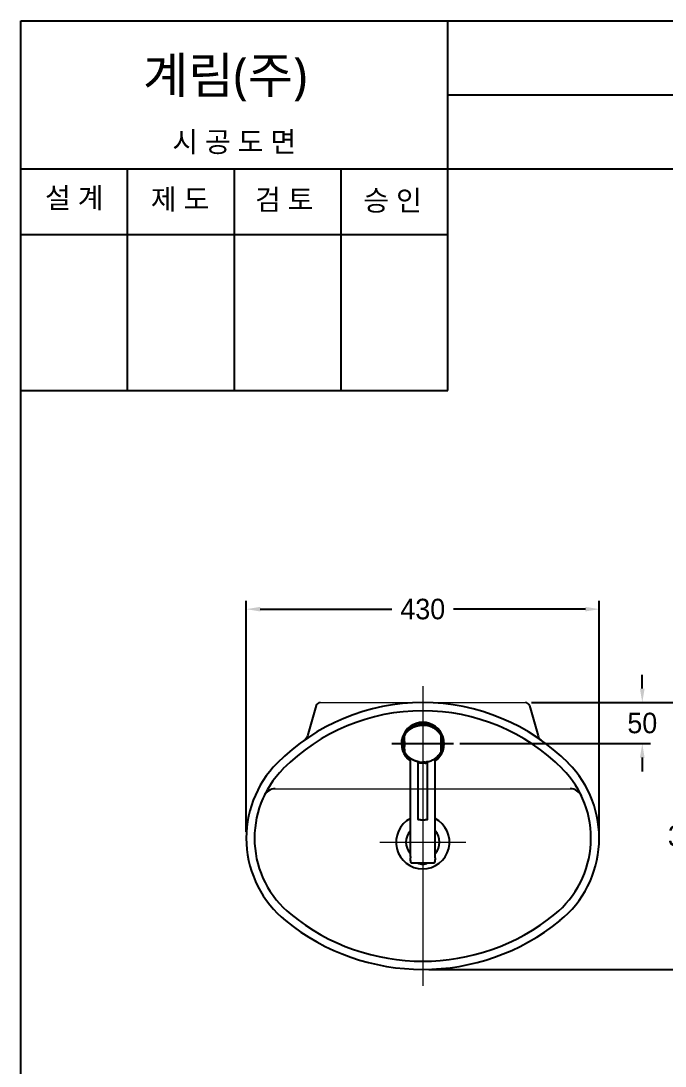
# Model space of a CAD drawing. Header units: millimetres. Extents: x 0 to 1800, y -67 to 2530.
# Drawn here: x 0 to 785, y 1257 to 2530 of the extents above; entities that cross this region are included whole.
import ezdxf
from ezdxf.enums import TextEntityAlignment as Align
from ezdxf.lldxf.tags import DXFTag

# ---------------------------------------------------------------- set-up
doc = ezdxf.new("R2010")
doc.units = ezdxf.units.MM
doc.layers.get('Defpoints').update_dxf_attribs({"color": 1})
for name, color, linetype in [('TEXT', 7, 'Continuous'), ('내부선 및 부속', 4, 'Continuous'), ('도각라인', 7, 'Continuous'), ('외형선', 3, 'Continuous'), ('중심선', 1, 'DASHED')]:
    doc.layers.add(name, color=color, linetype=linetype)
doc.styles.add('____', font='')
doc.styles.add('맑은고딕_통일', font='malgun.ttf', dxfattribs={"height": 25})
doc.styles.get('____').set_extended_font_data('굴림')
tags = doc.linetypes.add('DASHDOT', pattern=[70, 31, -13, 13, -13]).pattern_tags.tags
tags[10:11] = [DXFTag(74, 4), DXFTag(75, 0), DXFTag(340, '0'), DXFTag(46, 0.0), DXFTag(50, 0.0), DXFTag(44, 0.0), DXFTag(45, 0.0)]
tags[8:9] = [DXFTag(74, 4), DXFTag(75, 0), DXFTag(340, '0'), DXFTag(46, 0.0), DXFTag(50, 0.0), DXFTag(44, 0.0), DXFTag(45, 0.0)]
tags[6:7] = [DXFTag(74, 4), DXFTag(75, 0), DXFTag(340, '0'), DXFTag(46, 0.0), DXFTag(50, 0.0), DXFTag(44, 0.0), DXFTag(45, 0.0)]
tags[4:5] = [DXFTag(74, 4), DXFTag(75, 0), DXFTag(340, '0'), DXFTag(46, 0.0), DXFTag(50, 0.0), DXFTag(44, 0.0), DXFTag(45, 0.0)]
tags = doc.linetypes.add('DASHED', pattern=[25.72, 12.86, -12.86]).pattern_tags.tags
tags[6:7] = [DXFTag(74, 4), DXFTag(75, 0), DXFTag(340, '0'), DXFTag(46, 0.0), DXFTag(50, 0.0), DXFTag(44, 0.0), DXFTag(45, 0.0)]
tags[4:5] = [DXFTag(74, 4), DXFTag(75, 0), DXFTag(340, '0'), DXFTag(46, 0.0), DXFTag(50, 0.0), DXFTag(44, 0.0), DXFTag(45, 0.0)]
doc.dimstyles.new('MSADIM', dxfattribs={"dimtxt": 33, "dimasz": 17, "dimexe": 10, "dimexo": 7.5, "dimgap": 10, "dimtad": 0, "dimtih": 1, "dimtoh": 1, "dimdec": 0, "dimzin": 1, "dimdsep": 46, "dimtxsty": '____', "dimcen": 11.25, "dimadec": 0, "dimazin": 0, "dimtfac": 1, "dimtdec": 0, "dimtix": 1, "dimtmove": 0, "dimatfit": 3, "dimfxl": 0, "dimtolj": 1, "dimtzin": 1, "dimarcsym": 0})

# ---------------------------------------------------------------- blocks, each defined once
blk = doc.blocks.new('*D9')
at = {"color": 0, "lineweight": -2}
for p, q in [((274.5, 1542.1), (274.5, 1823.5)), ((704.5, 1542.1), (704.5, 1823.5)), ((291.5, 1813.5), (451.8, 1813.5)), ((687.5, 1813.5), (527.1, 1813.5))]:
    blk.add_line(p, q, dxfattribs=at)
at = {"color": 0}
for points in [[(291.5, 1816.3), (291.5, 1810.7), (274.5, 1813.5)], [(687.5, 1816.3), (687.5, 1810.7), (704.5, 1813.5)]]:
    blk.add_solid(points, dxfattribs=at)
at = {"layer": 'Defpoints', "color": 0}
for p in [(274.5, 1813.5), (274.5, 1534.6), (704.5, 1534.6)]:
    blk.add_point(p, dxfattribs=at)
at = {"color": 0, "insert": (489.5, 1813.5), "char_height": 25, "attachment_point": 5, "style": '____'}
blk.add_mtext('\\A1;430', dxfattribs=at)
blk = doc.blocks.new('*D10')
at = {"color": 0, "lineweight": -2}
for p, q in [((756.9, 1716.7), (756.9, 1733.7)), ((622, 1699.7), (766.9, 1699.7)), ((534.5, 1649.7), (766.9, 1649.7)), ((756.9, 1632.7), (756.9, 1615.7))]:
    blk.add_line(p, q, dxfattribs=at)
at = {"color": 0}
for points in [[(754, 1716.7), (759.7, 1716.7), (756.9, 1699.7)], [(754, 1632.7), (759.7, 1632.7), (756.9, 1649.7)]]:
    blk.add_solid(points, dxfattribs=at)
at = {"layer": 'Defpoints', "color": 0}
for p in [(614.5, 1699.7), (756.9, 1699.7), (527, 1649.7)]:
    blk.add_point(p, dxfattribs=at)
at = {"color": 0, "insert": (756.9, 1674.7), "char_height": 25, "attachment_point": 5, "style": '____'}
blk.add_mtext('\\A1;50', dxfattribs=at)
blk = doc.blocks.new('*D11')
at = {"color": 0, "lineweight": -2}
for p, q in [((622, 1699.7), (825.4, 1699.7)), ((815.4, 1682.7), (815.4, 1560)), ((815.4, 1391.7), (815.4, 1514.3)), ((497, 1374.7), (825.4, 1374.7))]:
    blk.add_line(p, q, dxfattribs=at)
at = {"color": 0}
for points in [[(812.6, 1682.7), (818.3, 1682.7), (815.4, 1699.7)], [(812.6, 1391.7), (818.3, 1391.7), (815.4, 1374.7)]]:
    blk.add_solid(points, dxfattribs=at)
at = {"layer": 'Defpoints', "color": 0}
for p in [(614.5, 1699.7), (815.4, 1699.7), (489.5, 1374.7)]:
    blk.add_point(p, dxfattribs=at)
at = {"color": 0, "insert": (815.4, 1537.2), "char_height": 25, "attachment_point": 5, "style": '____'}
blk.add_mtext('\\A1;325', dxfattribs=at)

msp = doc.modelspace()

# ---------------------------------------------------------------- linework, layer by layer
at = {"layer": '내부선 및 부속', "linetype": 'Continuous', "extrusion": (-1, 3.06162e-16, 0)}
for p, q in [((485.1, 1673.2), (485.1, 1672.2)), ((485.1, 1673.2), (489.5, 1673.2)), ((485.1, 1672.2), (489.5, 1672.2)), ((486.4, 1672.2), (486.4, 1672)), ((489.5, 1675.7), (489.5, 1674.7)), ((489.5, 1673.2), (493.8, 1673.2)), ((489.5, 1672.3), (489.5, 1673.2)), ((489.5, 1672.2), (493.8, 1672.2)), ((492.5, 1672.1), (492.5, 1672.2)), ((493.8, 1672.2), (493.8, 1673.2)), ((474.5, 1512.1), (474.5, 1631.7)), ((504.5, 1512.1), (504.5, 1631.7)), ((483.6, 1626.8), (483.6, 1557.5)), ((495.3, 1557.5), (495.3, 1626.8)), ((486.6, 1557), (484.1, 1557)), ((486.6, 1557), (492.3, 1557)), ((494.8, 1557), (492.3, 1557)), ((474.5, 1512.1), (474.5, 1510.5)), ((475.5, 1504.4), (489.5, 1504.4)), ((489.5, 1504.4), (503.4, 1504.4)), ((504.5, 1510.5), (504.5, 1512.1))]:
    msp.add_line(p, q, dxfattribs=at)
at = {"layer": '내부선 및 부속', "linetype": 'DASHDOT'}
msp.add_line((452, 1649.7), (527, 1649.7), dxfattribs=at)
at = {"layer": '내부선 및 부속', "lineweight": 18}
msp.add_line((309.7, 1594.7), (669.2, 1594.7), dxfattribs=at)
at = {"layer": '내부선 및 부속'}
for centre, radius, start, end in [((489.5, 1449.7), 240, 44.809, 135.191), ((404, 1534.6), 119.5, 135.191, 230.8833), ((574.9, 1534.6), 119.5, 309.1167, 44.809), ((309.7, 1579.7), 15, 90, 154.4397), ((669.2, 1579.7), 15, 25.5603, 90), ((489.5, 1529.7), 32.5, 117.4864, 62.5136), ((489.5, 1529.7), 20.5, 137.0297, 222.9703), ((489.5, 1529.7), 20.5, 317.0297, 42.9703), ((489.5, 1639.7), 255, 230.8833, 309.1167)]:
    msp.add_arc(centre, radius, start, end, dxfattribs=at)
at = {"layer": '내부선 및 부속', "linetype": 'Continuous'}
for centre, radius, start, end in [((489.5, 1649.7), 26, 90, 234.765), ((489.5, 1649.7), 25, 90, 233.1281), ((489.5, 1654.5), 19.2, 99.7692, 103.1156), ((489.5, 1654.5), 19.2, 90, 95.2432), ((489.5, 1649.7), 26, 305.235, 90), ((489.5, 1649.7), 25, 306.8719, 90), ((489.5, 1654.5), 19.2, 84.7749, 90), ((489.5, 1654.5), 19.2, 76.8844, 80.2618), ((484.1, 1557.5), 0.5, 180, 270), ((494.8, 1557.5), 0.5, 270, 0)]:
    msp.add_arc(centre, radius, start, end, dxfattribs=at)
at = {"layer": '내부선 및 부속', "linetype": 'Continuous', "extrusion": (0, 0, -1)}
for start, end in [(74.2191, 81.9112), (98.0888, 101.3034), (350.1619, 10.3106), (170.3222, 189.7144)]:
    msp.add_arc((-489.5, 1649.7), 22.8, start, end, dxfattribs=at)
at = {"layer": '내부선 및 부속', "linetype": 'Continuous'}
for centre, major_axis, ratio, start_param, end_param in [((489.5, 1654.5), (0, 19.2), 0.015039, 6.054274, 6.283185), ((489.5, 1512.4), (-11.8, 0), 0.803557, 1.010091, 1.570796), ((489.5, 1512.4), (-11.8, 0), 0.803557, 1.570796, 2.131502)]:
    msp.add_ellipse(centre, major_axis=major_axis, ratio=ratio, start_param=start_param, end_param=end_param, dxfattribs=at)
at = {"layer": '내부선 및 부속', "linetype": 'Continuous', "extrusion": (0, 0, -1)}
for centre, start_param, end_param in [((489.5, 1512.1), 1.570796, 1.57082), ((489.5, 1510.5), 1.308008, 1.570812), ((489.5, 1510.5), 4.712373, 4.975177)]:
    msp.add_ellipse(centre, major_axis=(0, -20.2), ratio=0.740741, start_param=start_param, end_param=end_param, dxfattribs=at)
at = {"layer": '내부선 및 부속', "linetype": 'Continuous'}
for points, knots in [([(473.4, 1666.8), (473.4, 1666.8), (473.6, 1666.9), (474, 1667.2), (474.6, 1667.7), (475.2, 1668.1), (475.9, 1668.5), (476.6, 1668.9), (477.4, 1669.4), (478.2, 1669.8), (478.9, 1670.1), (479.3, 1670.3), (479.5, 1670.3), (479.7, 1670.4), (479.9, 1670.5), (480.1, 1670.6), (480.3, 1670.7), (480.5, 1670.7), (480.7, 1670.8), (480.9, 1670.9), (481.1, 1670.9), (481.3, 1671), (481.5, 1671.1), (481.7, 1671.1), (481.9, 1671.2), (482.1, 1671.2), (482.2, 1671.3), (482.4, 1671.3), (482.6, 1671.4), (482.8, 1671.4), (483, 1671.5), (483.2, 1671.5), (483.4, 1671.6), (483.6, 1671.6), (483.7, 1671.7), (483.9, 1671.7), (484.1, 1671.8), (484.3, 1671.8), (484.5, 1671.8), (484.7, 1671.9), (484.8, 1671.9), (485, 1671.9), (485.2, 1672), (485.4, 1672), (485.6, 1672), (485.7, 1672), (485.9, 1672.1), (486.1, 1672.1), (486.2, 1672.1), (486.4, 1672.1), (486.6, 1672.1), (486.8, 1672.2), (486.9, 1672.2), (487.1, 1672.2), (487.3, 1672.2), (487.4, 1672.2), (487.6, 1672.2), (487.8, 1672.3), (487.9, 1672.3), (488.1, 1672.3), (488.2, 1672.3), (488.4, 1672.3), (488.5, 1672.3), (488.7, 1672.3), (488.9, 1672.3), (489, 1672.3), (489.2, 1672.3), (489.3, 1672.3), (489.4, 1672.3), (489.5, 1672.3)], [0, 0, 0, 0, 0.005294, 0.043779, 0.084881, 0.128601, 0.174936, 0.223886, 0.275451, 0.329629, 0.386419, 0.398888, 0.411291, 0.423627, 0.435897, 0.4481, 0.460236, 0.472306, 0.48431, 0.496247, 0.508117, 0.519921, 0.531658, 0.543329, 0.554934, 0.566472, 0.577944, 0.589349, 0.600688, 0.611961, 0.623168, 0.634308, 0.645382, 0.65639, 0.667331, 0.678206, 0.689016, 0.699759, 0.710435, 0.721046, 0.73159, 0.742068, 0.752481, 0.762826, 0.773106, 0.78332, 0.793467, 0.803549, 0.813564, 0.823513, 0.833396, 0.843213, 0.852964, 0.862649, 0.872268, 0.88182, 0.891307, 0.900728, 0.910082, 0.919371, 0.928593, 0.93775, 0.946841, 0.955865, 0.964824, 0.973717, 0.982544, 0.991305, 1, 1, 1, 1]), ([(487.7, 1673.6), (487.7, 1673.6), (487.7, 1673.6), (487.7, 1673.6), (487.7, 1673.6), (487.7, 1673.6), (487.7, 1673.6), (487.7, 1673.6), (487.7, 1673.6), (487.6, 1673.6), (487.6, 1673.6), (487.6, 1673.6), (487.6, 1673.6), (487.6, 1673.6), (487.6, 1673.6), (487.5, 1673.6), (487.5, 1673.6), (487.5, 1673.6), (487.4, 1673.6), (487.4, 1673.6), (487.4, 1673.6), (487.4, 1673.6), (487.3, 1673.6), (487.3, 1673.5), (487.2, 1673.5), (487.2, 1673.5), (487.2, 1673.5), (487.2, 1673.5), (487.1, 1673.5), (487.1, 1673.5), (487, 1673.5), (487, 1673.5), (486.9, 1673.5), (486.9, 1673.5), (486.9, 1673.5), (486.9, 1673.5), (486.8, 1673.5), (486.8, 1673.5), (486.7, 1673.5), (486.7, 1673.5), (486.7, 1673.5), (486.7, 1673.5), (486.6, 1673.5), (486.6, 1673.5), (486.6, 1673.5), (486.5, 1673.4), (486.5, 1673.4), (486.4, 1673.4), (486.4, 1673.4), (486.4, 1673.4), (486.4, 1673.4), (486.3, 1673.4), (486.3, 1673.4), (486.3, 1673.4), (486.3, 1673.4), (486.2, 1673.4), (486.2, 1673.4), (486.2, 1673.4), (486.2, 1673.4), (486.2, 1673.4), (486.2, 1673.4)], [0, 0, 0, 0, 0.0625, 0.0625, 0.09375, 0.09375, 0.109375, 0.109375, 0.125, 0.125, 0.1875, 0.1875, 0.203125, 0.203125, 0.21875, 0.21875, 0.25, 0.25, 0.3125, 0.3125, 0.328125, 0.328125, 0.34375, 0.375, 0.40625, 0.40625, 0.421875, 0.421875, 0.4375, 0.4375, 0.5, 0.5, 0.53125, 0.53125, 0.546875, 0.546875, 0.5625, 0.5625, 0.625, 0.625, 0.640625, 0.640625, 0.65625, 0.65625, 0.6875, 0.6875, 0.75, 0.75, 0.78125, 0.78125, 0.8125, 0.84375, 0.84375, 0.875, 0.875, 0.9375, 0.9375, 0.96875, 0.96875, 1, 1, 1, 1]), ([(510.1, 1662.2), (510.1, 1662.2), (510.1, 1662.3), (510, 1662.4), (509.9, 1662.4), (509.9, 1662.5), (509.8, 1662.6), (509.7, 1662.7), (509.7, 1662.8), (509.6, 1662.8), (509.5, 1662.9), (509.5, 1663), (509.4, 1663.1), (509.3, 1663.2), (509.3, 1663.3), (509.2, 1663.3), (509.1, 1663.4), (509, 1663.5), (509, 1663.6), (508.9, 1663.7), (508.8, 1663.8), (508.7, 1663.8), (508.7, 1663.9), (508.6, 1664), (508.5, 1664.1), (508.4, 1664.2), (508.3, 1664.3), (508.3, 1664.3), (508.2, 1664.4), (508.1, 1664.5), (508, 1664.6), (507.9, 1664.7), (507.9, 1664.8), (507.8, 1664.9), (507.7, 1664.9), (507.6, 1665), (507.5, 1665.1), (507.3, 1665.3), (507, 1665.5), (506.8, 1665.8), (506.6, 1666), (506.3, 1666.2), (506.1, 1666.4), (505.8, 1666.6), (505.6, 1666.8), (505.3, 1667), (505, 1667.2), (504.8, 1667.4), (504.5, 1667.5), (504.3, 1667.7), (504, 1667.9), (503.7, 1668.1), (503.5, 1668.3), (503.2, 1668.4), (502.9, 1668.6), (502.6, 1668.8), (502.3, 1668.9), (502.2, 1669), (502.1, 1669.1), (502.1, 1669.1), (502.1, 1669.1), (502, 1669.1), (502, 1669.1), (502, 1669.1), (502, 1669.1), (502, 1669.1), (502, 1669.1), (502, 1669.1), (502, 1669.1), (502, 1669.1), (502, 1669.1), (502, 1669.1), (501.9, 1669.1), (501.9, 1669.2), (501.9, 1669.2), (501.9, 1669.2), (501.9, 1669.2), (501.9, 1669.2), (501.8, 1669.2), (501.8, 1669.2), (501.8, 1669.2), (501.8, 1669.2), (501.7, 1669.3), (501.7, 1669.3), (501.7, 1669.3), (501.7, 1669.3), (501.6, 1669.3), (501.6, 1669.3), (501.6, 1669.3), (501.6, 1669.4), (501.5, 1669.4), (501.5, 1669.4), (501.5, 1669.4), (501.4, 1669.4), (501.4, 1669.4), (501.4, 1669.5), (501.3, 1669.5), (501.3, 1669.5), (501.2, 1669.5), (501.2, 1669.5), (501.2, 1669.5), (501.1, 1669.6), (501.1, 1669.6), (501, 1669.6), (501, 1669.6), (501, 1669.7), (500.9, 1669.7), (500.9, 1669.7), (500.8, 1669.7), (500.8, 1669.7), (500.7, 1669.8), (500.7, 1669.8), (500.6, 1669.8), (500.6, 1669.8), (500.5, 1669.9), (500.5, 1669.9), (500.4, 1669.9), (500.4, 1669.9), (500.3, 1670), (500.2, 1670), (500.2, 1670), (500.1, 1670), (500.1, 1670.1), (500, 1670.1), (499.9, 1670.1), (499.9, 1670.2), (499.8, 1670.2), (499.7, 1670.2), (499.7, 1670.2), (499.6, 1670.3), (499.5, 1670.3), (499.5, 1670.3), (499.4, 1670.4), (499.3, 1670.4), (499.3, 1670.4), (499.2, 1670.4), (499.1, 1670.5), (499, 1670.5), (499, 1670.5), (498.9, 1670.6), (498.8, 1670.6), (498.7, 1670.6), (498.7, 1670.6), (498.6, 1670.7), (498.5, 1670.7), (498.4, 1670.7), (498.3, 1670.8), (498.2, 1670.8), (498.2, 1670.8), (498.1, 1670.9), (498, 1670.9), (497.9, 1670.9), (497.8, 1671), (497.7, 1671), (497.6, 1671), (497.5, 1671), (497.4, 1671.1), (497.3, 1671.1), (497.2, 1671.1), (497.1, 1671.2), (497, 1671.2), (496.9, 1671.2), (496.8, 1671.3), (496.7, 1671.3), (496.6, 1671.3), (496.5, 1671.3), (496.4, 1671.4), (496.3, 1671.4), (496.2, 1671.4), (496.1, 1671.5), (496, 1671.5), (495.9, 1671.5), (495.8, 1671.5), (495.7, 1671.6), (495.5, 1671.6), (495.4, 1671.6), (495.3, 1671.6), (495.2, 1671.7), (495.1, 1671.7), (495, 1671.7), (494.8, 1671.8), (494.7, 1671.8), (494.6, 1671.8), (494.5, 1671.8), (494.3, 1671.9), (494.2, 1671.9), (494.1, 1671.9), (494, 1671.9), (493.8, 1671.9), (493.7, 1672), (493.6, 1672), (493.4, 1672), (493.3, 1672), (493.2, 1672), (493, 1672.1), (492.9, 1672.1), (492.8, 1672.1), (492.6, 1672.1), (492.5, 1672.1), (492.4, 1672.1), (492.2, 1672.2), (492.1, 1672.2), (491.9, 1672.2), (491.8, 1672.2), (491.6, 1672.2), (491.5, 1672.2), (491.3, 1672.2), (491.2, 1672.3), (491, 1672.3), (490.9, 1672.3), (490.7, 1672.3), (490.6, 1672.3), (490.4, 1672.3), (490.3, 1672.3), (490.1, 1672.3), (490, 1672.3), (489.8, 1672.3), (489.6, 1672.3), (489.5, 1672.3), (489.5, 1672.3)], [0, 0, 0, 0, 0.003831, 0.008206, 0.012603, 0.017022, 0.021464, 0.025928, 0.030415, 0.034923, 0.039454, 0.044007, 0.048582, 0.053178, 0.057796, 0.062435, 0.067096, 0.071779, 0.076482, 0.081207, 0.085952, 0.090718, 0.095505, 0.100312, 0.105139, 0.109986, 0.114852, 0.119738, 0.124643, 0.129567, 0.13451, 0.139471, 0.144451, 0.149448, 0.154463, 0.159496, 0.164547, 0.178082, 0.191602, 0.205107, 0.218601, 0.232085, 0.245563, 0.259036, 0.272507, 0.285978, 0.299452, 0.312931, 0.326419, 0.339917, 0.35343, 0.366961, 0.38051, 0.394075, 0.407654, 0.421243, 0.43484, 0.448442, 0.448554, 0.448708, 0.448903, 0.44914, 0.449419, 0.44974, 0.450102, 0.450506, 0.450952, 0.451439, 0.451968, 0.452539, 0.453152, 0.453806, 0.454502, 0.455239, 0.456019, 0.45684, 0.457702, 0.458607, 0.459553, 0.460541, 0.46157, 0.462641, 0.463754, 0.464909, 0.466105, 0.467343, 0.468622, 0.469943, 0.471306, 0.47271, 0.474156, 0.475644, 0.477173, 0.478744, 0.480356, 0.48201, 0.483706, 0.485443, 0.487221, 0.489041, 0.490903, 0.492805, 0.49475, 0.496735, 0.498762, 0.50083, 0.50294, 0.50509, 0.507282, 0.509515, 0.51179, 0.514105, 0.516461, 0.518859, 0.521298, 0.523777, 0.526298, 0.52886, 0.531463, 0.534107, 0.536792, 0.539518, 0.542285, 0.545093, 0.547942, 0.550832, 0.553764, 0.556736, 0.559749, 0.562803, 0.565898, 0.569034, 0.572211, 0.575429, 0.578689, 0.581989, 0.58533, 0.588713, 0.592136, 0.5956, 0.599106, 0.602652, 0.606239, 0.609868, 0.613537, 0.617247, 0.620999, 0.624791, 0.628624, 0.632499, 0.636414, 0.64037, 0.644367, 0.648406, 0.652485, 0.656605, 0.660767, 0.664969, 0.669212, 0.673496, 0.677822, 0.682188, 0.686596, 0.691044, 0.695534, 0.700064, 0.704636, 0.709249, 0.713903, 0.718598, 0.723335, 0.728112, 0.732931, 0.737791, 0.742692, 0.747635, 0.752619, 0.757644, 0.762711, 0.767819, 0.772969, 0.77816, 0.783393, 0.788667, 0.793983, 0.799341, 0.804741, 0.810182, 0.815665, 0.821191, 0.826758, 0.832367, 0.838018, 0.843712, 0.849448, 0.855226, 0.861047, 0.86691, 0.872815, 0.878763, 0.884754, 0.890788, 0.896864, 0.902984, 0.909146, 0.915352, 0.921601, 0.927893, 0.934229, 0.940608, 0.947031, 0.953498, 0.960008, 0.966563, 0.973162, 0.979805, 0.986492, 0.993224, 1, 1, 1, 1]), ([(489.5, 1672.3), (489.5, 1672.3), (489.5, 1672.3), (489.5, 1672.1), (489.5, 1671.9), (489.5, 1671.8), (489.5, 1671.7)], [0, 0, 0, 0, 0.249645, 0.499764, 0.749882, 1, 1, 1, 1]), ([(492.7, 1673.4), (492.7, 1673.4), (492.7, 1673.4), (492.7, 1673.4), (492.7, 1673.4), (492.7, 1673.4), (492.7, 1673.4), (492.7, 1673.4), (492.7, 1673.4), (492.6, 1673.4), (492.6, 1673.4), (492.6, 1673.4), (492.6, 1673.4), (492.6, 1673.4), (492.6, 1673.4), (492.5, 1673.4), (492.5, 1673.4), (492.5, 1673.4), (492.4, 1673.4), (492.4, 1673.5), (492.4, 1673.5), (492.4, 1673.5), (492.3, 1673.5), (492.3, 1673.5), (492.2, 1673.5), (492.2, 1673.5), (492.2, 1673.5), (492.2, 1673.5), (492.1, 1673.5), (492.1, 1673.5), (492, 1673.5), (492, 1673.5), (491.9, 1673.5), (491.9, 1673.5), (491.9, 1673.5), (491.9, 1673.5), (491.8, 1673.5), (491.8, 1673.5), (491.7, 1673.5), (491.7, 1673.5), (491.7, 1673.5), (491.7, 1673.6), (491.6, 1673.6), (491.6, 1673.6), (491.6, 1673.6), (491.5, 1673.6), (491.5, 1673.6), (491.4, 1673.6), (491.4, 1673.6), (491.4, 1673.6), (491.4, 1673.6), (491.3, 1673.6), (491.3, 1673.6), (491.3, 1673.6), (491.3, 1673.6), (491.2, 1673.6), (491.2, 1673.6), (491.2, 1673.6), (491.2, 1673.6), (491.2, 1673.6), (491.2, 1673.6)], [0, 0, 0, 0, 0.0625, 0.0625, 0.09375, 0.09375, 0.109375, 0.109375, 0.125, 0.125, 0.1875, 0.1875, 0.203125, 0.203125, 0.21875, 0.21875, 0.25, 0.25, 0.3125, 0.3125, 0.328125, 0.328125, 0.34375, 0.375, 0.40625, 0.40625, 0.421875, 0.421875, 0.4375, 0.4375, 0.5, 0.5, 0.53125, 0.53125, 0.546875, 0.546875, 0.5625, 0.5625, 0.625, 0.625, 0.640625, 0.640625, 0.65625, 0.65625, 0.6875, 0.6875, 0.75, 0.75, 0.78125, 0.78125, 0.8125, 0.84375, 0.84375, 0.875, 0.875, 0.9375, 0.9375, 0.96875, 0.96875, 1, 1, 1, 1]), ([(473.4, 1666.8), (473.2, 1666.6), (472.4, 1666), (470.9, 1664.6), (468.9, 1662.4), (467.7, 1660.7), (467.1, 1659.8)], [0, 0, 0, 0, 0.059469, 0.340099, 0.661695, 1, 1, 1, 1]), ([(467.1, 1653.8), (467.1, 1653.8), (467.1, 1653.9), (467.1, 1653.9), (467.1, 1654), (467.1, 1654), (467.1, 1654.1), (467.1, 1654.1), (467.1, 1654.2), (467.1, 1654.3), (467.1, 1654.3), (467.1, 1654.4), (467.1, 1654.4), (467.1, 1654.5), (467.1, 1654.5), (467.1, 1654.6), (467.1, 1654.7), (467.1, 1654.7), (467.1, 1654.8), (467.1, 1654.8), (467.1, 1654.9), (467.1, 1654.9), (467.1, 1655), (467.1, 1655.1), (467.1, 1655.1), (467.1, 1655.2), (467.1, 1655.2), (467.1, 1655.3), (467.1, 1655.3), (467.1, 1655.4), (467.1, 1655.5), (467.1, 1655.5), (467.1, 1655.6), (467.1, 1655.6), (467.1, 1655.7), (467.1, 1655.8), (467.1, 1655.8), (467.1, 1655.9), (467.1, 1655.9), (467.1, 1656), (467.1, 1656.1), (467.1, 1656.1), (467.1, 1656.2), (467.1, 1656.2), (467.1, 1656.3), (467.1, 1656.4), (467.1, 1656.4), (467.1, 1656.5), (467.1, 1656.6), (467.1, 1656.6), (467.1, 1656.7), (467.1, 1656.7), (467.1, 1656.8), (467.1, 1656.9), (467.1, 1656.9), (467.1, 1657), (467.1, 1657.1), (467.1, 1657.1), (467.1, 1657.2), (467.1, 1657.2), (467.1, 1657.3), (467.1, 1657.4), (467.1, 1657.4), (467.1, 1657.5), (467.1, 1657.6), (467.1, 1657.6), (467.1, 1657.7), (467.1, 1657.8), (467.1, 1657.8), (467.1, 1657.9), (467.1, 1658), (467.1, 1658), (467.1, 1658.1), (467.1, 1658.2), (467.1, 1658.2), (467.1, 1658.3), (467.1, 1658.3), (467.1, 1658.4), (467.1, 1658.5), (467.1, 1658.5), (467.1, 1658.6), (467.1, 1658.7), (467.1, 1658.7), (467.1, 1658.8), (467.1, 1658.9), (467.1, 1658.9), (467.1, 1659), (467.1, 1659.1), (467.1, 1659.1), (467.1, 1659.2), (467.1, 1659.3), (467.1, 1659.3), (467.1, 1659.4), (467.1, 1659.5), (467.1, 1659.6), (467.1, 1659.6), (467.1, 1659.7), (467.1, 1659.7), (467.1, 1659.8)], [0, 0, 0, 0, 0.01106, 0.022107, 0.033141, 0.044161, 0.055168, 0.066161, 0.077142, 0.088108, 0.099062, 0.110002, 0.120929, 0.131842, 0.142743, 0.153629, 0.164502, 0.175362, 0.186209, 0.197042, 0.207861, 0.218667, 0.22946, 0.240239, 0.251005, 0.261757, 0.272496, 0.283222, 0.293933, 0.304632, 0.315316, 0.325988, 0.336645, 0.34729, 0.35792, 0.368537, 0.379141, 0.389731, 0.400307, 0.41087, 0.421419, 0.431955, 0.442477, 0.452985, 0.46348, 0.473961, 0.484429, 0.494882, 0.505322, 0.515749, 0.526162, 0.536561, 0.546946, 0.557318, 0.567676, 0.578021, 0.588351, 0.598668, 0.608971, 0.619261, 0.629536, 0.639798, 0.650046, 0.660281, 0.670501, 0.680708, 0.690901, 0.70108, 0.711246, 0.721397, 0.731535, 0.741659, 0.751769, 0.761865, 0.771948, 0.782016, 0.792071, 0.802111, 0.812138, 0.822151, 0.83215, 0.842135, 0.852107, 0.862064, 0.872007, 0.881937, 0.891852, 0.901754, 0.911641, 0.921515, 0.931375, 0.94122, 0.951052, 0.96087, 0.970673, 0.980463, 0.990238, 1, 1, 1, 1]), ([(467.1, 1659.8), (467.1, 1659.8), (467.1, 1659.8), (467.1, 1659.8), (467.1, 1659.8), (467.1, 1659.8)], [0, 0, 0, 0, 0.5, 0.5, 1, 1, 1, 1]), ([(511.8, 1653.8), (511.8, 1653.8), (511.8, 1653.9), (511.8, 1654), (511.8, 1654), (511.8, 1654.1), (511.8, 1654.2), (511.8, 1654.3), (511.8, 1654.3), (511.8, 1654.4), (511.8, 1654.5), (511.8, 1654.6), (511.8, 1654.7), (511.8, 1654.7), (511.8, 1654.8), (511.8, 1654.9), (511.8, 1655), (511.8, 1655.1), (511.8, 1655.4), (511.8, 1655.6), (511.8, 1656), (511.8, 1656.3), (511.8, 1656.6), (511.8, 1656.8), (511.8, 1656.9), (511.8, 1657), (511.8, 1657.1), (511.8, 1657.2), (511.8, 1657.3), (511.8, 1657.4), (511.8, 1657.5), (511.8, 1657.6), (511.8, 1657.8), (511.8, 1657.9), (511.8, 1658), (511.8, 1658.1), (511.8, 1658.2), (511.8, 1658.3), (511.8, 1658.5), (511.8, 1658.6), (511.8, 1658.7), (511.8, 1658.8), (511.8, 1659), (511.8, 1659.1), (511.8, 1659.2), (511.8, 1659.4), (511.8, 1659.5), (511.8, 1659.6), (511.8, 1659.7), (511.8, 1659.8)], [0, 0, 0, 0, 0.014424, 0.028955, 0.043594, 0.058341, 0.073195, 0.088159, 0.103231, 0.118413, 0.133705, 0.149107, 0.164619, 0.180242, 0.195977, 0.211824, 0.227784, 0.243856, 0.293519, 0.346524, 0.402886, 0.462621, 0.525749, 0.542815, 0.559972, 0.57722, 0.594561, 0.611993, 0.629518, 0.647136, 0.664847, 0.682651, 0.700549, 0.718541, 0.736628, 0.75481, 0.773087, 0.79146, 0.809929, 0.828495, 0.847157, 0.865917, 0.884775, 0.903731, 0.922786, 0.941939, 0.961193, 0.980546, 1, 1, 1, 1]), ([(511.8, 1659.8), (511.8, 1659.8), (511.8, 1659.8), (511.8, 1659.8), (511.8, 1659.8), (511.8, 1659.8)], [0, 0, 0, 0, 0.5, 0.5, 1, 1, 1, 1]), ([(467.1, 1652.6), (467.1, 1652.7), (467.1, 1652.8), (467.1, 1652.9), (467.1, 1653.1), (467.1, 1653.2), (467.1, 1653.4), (467.1, 1653.5), (467.1, 1653.7), (467.1, 1653.8), (467.1, 1653.8)], [0, 0, 0, 0, 0.117598, 0.237295, 0.359099, 0.483017, 0.609058, 0.737229, 0.86754, 1, 1, 1, 1]), ([(467.1, 1645.7), (467.1, 1645.7), (467.1, 1645.8), (467.1, 1645.8), (467.1, 1645.9), (467.1, 1646), (467.1, 1646), (467.1, 1646.1), (467.1, 1646.2), (467.1, 1646.3), (467.1, 1646.3), (467.1, 1646.4), (467.1, 1646.5), (467.1, 1646.5), (467.1, 1646.5)], [0, 0, 0, 0, 0.081189, 0.16369, 0.247504, 0.33263, 0.41907, 0.506823, 0.59485, 0.680544, 0.763905, 0.844934, 0.923632, 1, 1, 1, 1]), ([(467.1, 1643.1), (467.1, 1643.1), (467.1, 1643.2), (467.1, 1643.2), (467.1, 1643.3), (467.1, 1643.3), (467.1, 1643.4), (467.1, 1643.5), (467.1, 1643.5), (467.1, 1643.6), (467.1, 1643.7), (467.1, 1643.7), (467.1, 1643.8), (467.1, 1643.9), (467.1, 1643.9), (467.1, 1644), (467.1, 1644.1), (467.1, 1644.2), (467.1, 1644.3), (467.1, 1644.3), (467.1, 1644.5), (467.1, 1644.6), (467.1, 1644.8), (467.1, 1644.9), (467.1, 1645.1), (467.1, 1645.4), (467.1, 1645.6), (467.1, 1645.7)], [0, 0, 0, 0, 0.019153, 0.039028, 0.059626, 0.080947, 0.10299, 0.125757, 0.149246, 0.173458, 0.198392, 0.224049, 0.25043, 0.277532, 0.305358, 0.333906, 0.363177, 0.393171, 0.423887, 0.455326, 0.487488, 0.570544, 0.640418, 0.697109, 0.740618, 0.879871, 1, 1, 1, 1]), ([(467.1, 1643.1), (467.1, 1642.8), (467.1, 1642.6), (467.1, 1642), (467.1, 1641.7), (467.1, 1640.8), (467.1, 1640.2), (467.1, 1639.6)], [0, 0, 0, 0, 0.25, 0.25, 0.5, 0.5, 1, 1, 1, 1]), ([(511.8, 1652.6), (511.8, 1652.7), (511.8, 1652.7), (511.8, 1652.8), (511.8, 1652.9), (511.8, 1653), (511.8, 1653.1), (511.8, 1653.2), (511.8, 1653.3), (511.8, 1653.4), (511.8, 1653.5), (511.8, 1653.6), (511.8, 1653.7), (511.8, 1653.8), (511.8, 1653.8)], [0, 0, 0, 0, 0.077366, 0.155805, 0.23532, 0.315915, 0.397592, 0.480357, 0.564212, 0.649162, 0.735212, 0.822365, 0.910626, 1, 1, 1, 1]), ([(511.8, 1645.7), (511.8, 1645.7), (511.8, 1645.8), (511.8, 1645.8), (511.8, 1645.9), (511.8, 1646), (511.8, 1646), (511.8, 1646.1), (511.8, 1646.2), (511.8, 1646.2), (511.8, 1646.3), (511.8, 1646.3)], [0, 0, 0, 0, 0.124337, 0.243653, 0.357942, 0.467199, 0.571421, 0.670601, 0.780507, 0.890441, 1, 1, 1, 1]), ([(511.8, 1643.1), (511.8, 1643.1), (511.8, 1643.2), (511.8, 1643.2), (511.8, 1643.3), (511.8, 1643.3), (511.8, 1643.4), (511.8, 1643.4), (511.8, 1643.5), (511.8, 1643.5), (511.8, 1643.6), (511.8, 1643.7), (511.8, 1643.7), (511.8, 1643.8), (511.8, 1643.8), (511.8, 1643.9), (511.8, 1643.9), (511.8, 1644), (511.8, 1644), (511.8, 1644.1), (511.8, 1644.1), (511.8, 1644.2), (511.8, 1644.2), (511.8, 1644.2), (511.8, 1644.3), (511.8, 1644.3), (511.8, 1644.4), (511.8, 1644.5), (511.8, 1644.7), (511.8, 1644.9), (511.8, 1645.2), (511.8, 1645.4), (511.8, 1645.6), (511.8, 1645.7)], [0, 0, 0, 0, 0.020289, 0.040466, 0.060532, 0.080487, 0.10033, 0.120063, 0.139686, 0.159198, 0.178601, 0.197893, 0.217076, 0.23615, 0.255114, 0.27397, 0.292716, 0.311354, 0.329884, 0.348306, 0.366619, 0.384825, 0.402923, 0.420914, 0.438798, 0.456574, 0.474244, 0.491806, 0.594173, 0.696139, 0.797743, 0.899018, 1, 1, 1, 1]), ([(511.8, 1639.6), (511.8, 1640.2), (511.8, 1640.8), (511.8, 1641.7), (511.8, 1642), (511.8, 1642.6), (511.8, 1642.8), (511.8, 1643.1)], [0, 0, 0, 0, 0.5, 0.5, 0.75, 0.75, 1, 1, 1, 1]), ([(484.9, 1627.4), (484.8, 1627.4), (484.8, 1627.4), (484.7, 1627.5), (484.6, 1627.5), (484.5, 1627.5), (484.5, 1627.5), (484.4, 1627.5), (484.3, 1627.5), (484.2, 1627.5), (484.1, 1627.6), (484.1, 1627.6), (484, 1627.6), (483.9, 1627.6), (483.8, 1627.6), (483.7, 1627.7), (483.6, 1627.7), (483.6, 1627.7), (483.5, 1627.7), (483.4, 1627.7), (483.3, 1627.8), (483.2, 1627.8), (483.1, 1627.8), (483, 1627.8), (483, 1627.8), (482.9, 1627.9), (482.8, 1627.9), (482.7, 1627.9), (482.6, 1627.9), (482.5, 1628), (482.4, 1628), (482.4, 1628), (482.3, 1628), (482.2, 1628.1), (482.1, 1628.1), (482, 1628.1), (481.9, 1628.1), (481.8, 1628.2), (481.7, 1628.2), (481.6, 1628.2), (481.6, 1628.2), (481.5, 1628.3), (481.4, 1628.3), (481.3, 1628.3), (481.2, 1628.4), (481.1, 1628.4), (481, 1628.4), (480.9, 1628.4), (480.8, 1628.5), (480.7, 1628.5), (480.7, 1628.5), (480.6, 1628.6), (480.5, 1628.6), (480.4, 1628.6), (480.3, 1628.7), (480.2, 1628.7), (480.1, 1628.7), (480, 1628.8), (479.9, 1628.8), (479.8, 1628.9), (479.7, 1628.9), (479.6, 1628.9), (479.5, 1629), (479.5, 1629), (479.4, 1629), (479.3, 1629.1), (479.2, 1629.1), (479.1, 1629.2), (479, 1629.2), (478.9, 1629.2), (478.8, 1629.3), (478.7, 1629.3), (478.6, 1629.4), (478.5, 1629.4), (478.4, 1629.5), (478.3, 1629.5), (478.2, 1629.5), (478.1, 1629.6), (478, 1629.6), (477.9, 1629.7), (477.8, 1629.7), (477.7, 1629.8), (477.7, 1629.8), (477.6, 1629.9), (477.5, 1629.9), (477.4, 1630), (477.3, 1630), (477.2, 1630.1), (477.1, 1630.1), (477, 1630.2), (476.9, 1630.2), (476.8, 1630.3), (476.7, 1630.3), (476.6, 1630.4), (476.5, 1630.4), (476.4, 1630.5), (476.3, 1630.6), (476.2, 1630.6), (476.1, 1630.7), (476, 1630.7), (475.9, 1630.8), (475.8, 1630.8), (475.7, 1630.9), (475.6, 1631), (475.5, 1631), (475.4, 1631.1), (475.3, 1631.1), (475.2, 1631.2), (475.1, 1631.3), (474.9, 1631.4), (474.7, 1631.5), (474.5, 1631.7), (474.3, 1631.8), (474.1, 1632), (474, 1632.1), (473.8, 1632.2), (473.6, 1632.4), (473.4, 1632.5), (473.2, 1632.7), (473, 1632.8), (472.9, 1632.9), (472.7, 1633.1), (472.5, 1633.2), (472.3, 1633.4), (472.2, 1633.5), (472, 1633.7), (471.8, 1633.8), (471.7, 1634), (471.5, 1634.1), (471.4, 1634.3), (471.2, 1634.4), (471.1, 1634.6), (470.9, 1634.7), (470.8, 1634.9), (470.6, 1635), (470.5, 1635.1), (470.3, 1635.3), (470.2, 1635.4), (470.1, 1635.6), (469.9, 1635.7), (469.8, 1635.9), (469.7, 1636), (469.6, 1636.1), (469.5, 1636.2), (469.5, 1636.2)], [0, 0, 0, 0, 0.004511, 0.009039, 0.013585, 0.018149, 0.02273, 0.027329, 0.031946, 0.036581, 0.041233, 0.045904, 0.050591, 0.055297, 0.06002, 0.064761, 0.06952, 0.074297, 0.079091, 0.083903, 0.088733, 0.09358, 0.098446, 0.103329, 0.10823, 0.113148, 0.118084, 0.123038, 0.12801, 0.133, 0.138007, 0.143032, 0.148075, 0.153136, 0.158214, 0.16331, 0.168424, 0.173556, 0.178706, 0.183873, 0.189058, 0.194261, 0.199481, 0.20472, 0.209976, 0.21525, 0.220542, 0.225851, 0.231179, 0.236524, 0.241887, 0.247268, 0.252666, 0.258083, 0.263517, 0.268969, 0.274439, 0.279926, 0.285432, 0.290955, 0.296496, 0.302055, 0.307632, 0.313226, 0.318839, 0.324469, 0.330117, 0.335783, 0.341467, 0.347169, 0.352888, 0.358626, 0.364381, 0.370154, 0.375945, 0.381754, 0.387581, 0.393425, 0.399288, 0.405168, 0.411067, 0.416983, 0.422917, 0.428869, 0.43484, 0.440828, 0.446834, 0.452858, 0.4589, 0.46496, 0.471038, 0.477133, 0.483247, 0.489379, 0.49553, 0.501698, 0.507884, 0.514088, 0.52031, 0.526551, 0.532809, 0.539086, 0.545381, 0.551694, 0.558025, 0.564374, 0.570742, 0.577127, 0.583531, 0.597138, 0.610658, 0.624092, 0.637439, 0.650699, 0.663872, 0.676959, 0.689959, 0.702872, 0.715698, 0.728437, 0.741089, 0.753654, 0.766132, 0.778522, 0.790826, 0.803043, 0.815172, 0.827214, 0.839169, 0.851036, 0.862816, 0.874509, 0.886114, 0.897631, 0.909061, 0.920404, 0.931659, 0.942826, 0.953906, 0.964898, 0.975803, 0.98662, 0.997349, 1, 1, 1, 1]), ([(494.1, 1627.4), (494.5, 1627.5), (495.2, 1627.6), (495.9, 1627.8), (496.3, 1627.9), (497.4, 1628.2), (498.5, 1628.6), (499.8, 1629.1), (500.2, 1629.3), (501.1, 1629.7), (501.5, 1629.9), (502.3, 1630.4), (502.7, 1630.6), (503.3, 1630.9), (503.5, 1631.1), (503.9, 1631.3), (504.1, 1631.4), (504.6, 1631.8), (505, 1632.1), (505.8, 1632.7), (506.1, 1633), (506.8, 1633.5), (507, 1633.8), (507.3, 1634)], [0, 0, 0, 0, 0.092166, 0.138249, 0.138249, 0.184332, 0.368664, 0.368664, 0.460829, 0.460829, 0.552995, 0.552995, 0.645161, 0.645161, 0.691244, 0.691244, 0.737327, 0.737327, 0.829493, 0.829493, 0.921659, 0.921659, 1, 1, 1, 1]), ([(507.3, 1634.1), (507.5, 1634.3), (508.5, 1635.1), (510.1, 1636.9), (511.3, 1638.6), (511.8, 1639.5)], [0, 0, 0, 0, 0.124211, 0.550866, 1, 1, 1, 1]), ([(510.1, 1637.1), (510.2, 1637.2), (510.2, 1637.2), (510.5, 1637.6), (510.8, 1638), (511.3, 1638.8), (511.6, 1639.2), (511.8, 1639.6)], [0, 0, 0, 0, 0.070308, 0.070308, 0.535154, 0.535154, 1, 1, 1, 1]), ([(485, 1627.4), (484.7, 1627.4), (484.3, 1627.5), (483.8, 1627.6), (483.6, 1627.6), (483.5, 1627.5), (483.5, 1627.4), (483.5, 1627.3), (483.6, 1627.1), (483.6, 1626.9), (483.6, 1626.8), (483.6, 1626.8)], [0, 0, 0, 0, 0.221729, 0.411898, 0.571636, 0.701862, 0.8045, 0.884003, 0.946486, 0.973878, 1, 1, 1, 1]), ([(485.2, 1626.2), (485.2, 1626.2), (485.2, 1626.3), (485.2, 1626.3), (485.1, 1626.3), (485.1, 1626.3), (485.1, 1626.3), (485.1, 1626.3), (485, 1626.3), (485, 1626.3), (485, 1626.3), (485, 1626.3), (484.9, 1626.3), (484.9, 1626.3), (484.9, 1626.3), (484.9, 1626.3), (484.9, 1626.3), (484.8, 1626.3), (484.8, 1626.4), (484.8, 1626.4), (484.8, 1626.4), (484.7, 1626.4), (484.7, 1626.4), (484.7, 1626.4), (484.7, 1626.4), (484.7, 1626.4), (484.6, 1626.4), (484.6, 1626.4), (484.6, 1626.4), (484.6, 1626.4), (484.5, 1626.4), (484.5, 1626.4), (484.5, 1626.5), (484.5, 1626.5), (484.5, 1626.5), (484.4, 1626.5), (484.4, 1626.5), (484.4, 1626.5), (484.3, 1626.5), (484.3, 1626.5), (484.2, 1626.6), (484.2, 1626.6), (484.1, 1626.6), (484.1, 1626.6), (484, 1626.6), (484, 1626.6), (484, 1626.7), (483.9, 1626.7), (483.9, 1626.7), (483.8, 1626.7), (483.8, 1626.7), (483.7, 1626.7), (483.7, 1626.8), (483.7, 1626.8), (483.6, 1626.8), (483.6, 1626.8), (483.6, 1626.8), (483.6, 1626.8), (483.6, 1626.8), (483.6, 1626.8)], [0, 0, 0, 0, 0.008833, 0.017667, 0.026501, 0.035336, 0.044172, 0.053009, 0.061847, 0.070685, 0.079524, 0.088363, 0.097204, 0.106045, 0.114887, 0.12373, 0.132573, 0.141418, 0.150263, 0.159109, 0.167955, 0.176803, 0.185651, 0.1945, 0.203349, 0.2122, 0.221051, 0.229903, 0.238756, 0.247609, 0.256463, 0.265318, 0.274174, 0.283031, 0.291888, 0.300747, 0.309606, 0.33472, 0.359887, 0.385109, 0.410386, 0.435719, 0.461108, 0.486555, 0.512061, 0.537625, 0.56325, 0.588935, 0.614682, 0.660213, 0.70504, 0.749169, 0.792613, 0.83538, 0.877483, 0.918932, 0.959739, 0.999918, 1, 1, 1, 1]), ([(484.9, 1627.4), (484.9, 1627.4), (484.9, 1627.4), (485, 1627.4), (485, 1627.4), (485, 1627.4), (485.1, 1627.4), (485.1, 1627.4), (485.2, 1627.4), (485.2, 1627.4), (485.3, 1627.4), (485.3, 1627.4), (485.3, 1627.3), (485.4, 1627.3), (485.4, 1627.3), (485.5, 1627.3), (485.5, 1627.3), (485.6, 1627.3), (485.6, 1627.3), (485.7, 1627.3), (485.7, 1627.3), (485.8, 1627.3), (485.8, 1627.3), (485.9, 1627.3), (485.9, 1627.3), (486, 1627.3), (486, 1627.3), (486, 1627.3), (486.1, 1627.3), (486.1, 1627.2), (486.2, 1627.2), (486.2, 1627.2), (486.3, 1627.2), (486.3, 1627.2), (486.4, 1627.2), (486.4, 1627.2), (486.5, 1627.2), (486.5, 1627.2), (486.6, 1627.2), (486.6, 1627.2), (486.7, 1627.2), (486.7, 1627.2), (486.7, 1627.2)], [0, 0, 0, 0, 0.023127, 0.046347, 0.06966, 0.093066, 0.116565, 0.140157, 0.163843, 0.187622, 0.211494, 0.235461, 0.259521, 0.283676, 0.307926, 0.332271, 0.356712, 0.381248, 0.405881, 0.43061, 0.455436, 0.48036, 0.505382, 0.530502, 0.555721, 0.58104, 0.606458, 0.631976, 0.657595, 0.683315, 0.709137, 0.73506, 0.761086, 0.787215, 0.813448, 0.839784, 0.866224, 0.892769, 0.919418, 0.946173, 0.973033, 1, 1, 1, 1]), ([(486.6, 1626), (486.6, 1626), (486.6, 1626), (486.6, 1626), (486.5, 1626), (486.5, 1626), (486.5, 1626), (486.5, 1626), (486.4, 1626), (486.4, 1626.1), (486.4, 1626.1), (486.4, 1626.1), (486.4, 1626.1), (486.4, 1626.1), (486.3, 1626.1), (486.3, 1626.1), (486.3, 1626.1), (486.3, 1626.1), (486.3, 1626.1), (486.3, 1626.1), (486.3, 1626.1), (486.3, 1626.1), (486.2, 1626.1), (486.2, 1626.1), (486.1, 1626.1), (486, 1626.1), (485.9, 1626.1), (485.8, 1626.1), (485.8, 1626.1), (485.7, 1626.2), (485.6, 1626.2), (485.6, 1626.2), (485.5, 1626.2), (485.5, 1626.2), (485.4, 1626.2), (485.4, 1626.2), (485.4, 1626.2), (485.3, 1626.2), (485.3, 1626.2), (485.2, 1626.2), (485.2, 1626.2)], [0, 0, 0, 0, 0.01945, 0.038175, 0.056175, 0.07345, 0.089999, 0.105823, 0.120922, 0.135296, 0.148945, 0.161868, 0.174066, 0.185539, 0.196287, 0.20631, 0.215607, 0.224179, 0.232026, 0.239148, 0.245544, 0.251216, 0.256162, 0.279787, 0.329779, 0.406136, 0.508854, 0.555759, 0.600447, 0.642919, 0.683177, 0.721223, 0.757058, 0.789718, 0.823058, 0.857079, 0.891783, 0.92717, 0.963242, 1, 1, 1, 1]), ([(492.2, 1627.2), (492.2, 1627.2), (492.2, 1627.2), (492.3, 1627.2), (492.4, 1627.2), (492.4, 1627.2), (492.5, 1627.2), (492.5, 1627.2), (492.6, 1627.2), (492.6, 1627.2), (492.7, 1627.2), (492.7, 1627.2), (492.7, 1627.2), (492.8, 1627.2), (492.8, 1627.3), (492.9, 1627.3), (492.9, 1627.3), (493, 1627.3), (493, 1627.3), (493.1, 1627.3), (493.1, 1627.3), (493.2, 1627.3), (493.2, 1627.3), (493.3, 1627.3), (493.3, 1627.3), (493.4, 1627.3), (493.4, 1627.3), (493.5, 1627.3), (493.5, 1627.3), (493.5, 1627.3), (493.6, 1627.3), (493.6, 1627.4), (493.7, 1627.4), (493.7, 1627.4), (493.8, 1627.4), (493.8, 1627.4), (493.9, 1627.4), (493.9, 1627.4), (493.9, 1627.4), (494, 1627.4), (494, 1627.4), (494.1, 1627.4), (494.1, 1627.4)], [0, 0, 0, 0, 0.026967, 0.053828, 0.080583, 0.107233, 0.133777, 0.160218, 0.186554, 0.212787, 0.238916, 0.264942, 0.290866, 0.316688, 0.342408, 0.368027, 0.393545, 0.418963, 0.444282, 0.469501, 0.494621, 0.519643, 0.544567, 0.569393, 0.594122, 0.618755, 0.643291, 0.667732, 0.692077, 0.716326, 0.740481, 0.764542, 0.788508, 0.812381, 0.836159, 0.859844, 0.883436, 0.906935, 0.930341, 0.953653, 0.976873, 1, 1, 1, 1]), ([(492.3, 1626), (492.3, 1626), (492.3, 1626), (492.4, 1626), (492.4, 1626), (492.5, 1626), (492.5, 1626), (492.5, 1626.1), (492.6, 1626.1), (492.6, 1626.1), (492.7, 1626.1), (492.8, 1626.1), (492.9, 1626.1), (493, 1626.1), (493.1, 1626.1), (493.2, 1626.1), (493.3, 1626.2), (493.4, 1626.2), (493.5, 1626.2), (493.5, 1626.2), (493.6, 1626.2), (493.6, 1626.2), (493.7, 1626.2), (493.7, 1626.2), (493.7, 1626.2), (493.7, 1626.2)], [0, 0, 0, 0, 0.017951, 0.038609, 0.061967, 0.088019, 0.116759, 0.148178, 0.182271, 0.219032, 0.258456, 0.318708, 0.381027, 0.445424, 0.511915, 0.641058, 0.710411, 0.761874, 0.808984, 0.851742, 0.890145, 0.924184, 0.953848, 0.979124, 1, 1, 1, 1]), ([(493.7, 1626.2), (494, 1626.3), (494.4, 1626.4), (494.8, 1626.6), (495.1, 1626.7), (495.2, 1626.8), (495.3, 1626.8), (495.3, 1626.8), (495.3, 1626.8)], [0, 0, 0, 0, 0.305063, 0.457595, 0.610126, 0.762658, 0.91519, 1, 1, 1, 1]), ([(495.3, 1626.8), (495.3, 1626.9), (495.4, 1627.1), (495.5, 1627.4), (495.6, 1627.6), (495.7, 1627.7), (495.7, 1627.7), (495.7, 1627.7), (495.8, 1627.8), (495.8, 1627.8), (495.8, 1627.8), (495.5, 1627.7), (494.9, 1627.6), (494.3, 1627.5), (493.9, 1627.4)], [0, 0, 0, 0, 0.069803, 0.125762, 0.165107, 0.178692, 0.188909, 0.193207, 0.207111, 0.310712, 0.426699, 0.581221, 0.772504, 1, 1, 1, 1]), ([(475.5, 1504.4), (475.5, 1504.4), (475.4, 1504.4), (475.4, 1504.4), (475.3, 1504.5), (475.3, 1504.5), (475.3, 1504.5), (475.2, 1504.5), (475.2, 1504.6), (475.2, 1504.6), (475.2, 1504.6), (475.2, 1504.7), (475.1, 1504.8), (475.1, 1504.8), (475.1, 1504.9), (475.1, 1504.9), (475.1, 1504.9), (475, 1504.9), (475, 1505), (475, 1505.1), (475, 1505.1), (475, 1505.2)], [0, 0, 0, 0, 0.125, 0.25, 0.25, 0.375, 0.375, 0.4375, 0.4375, 0.5, 0.5, 0.625, 0.625, 0.75, 0.75, 0.78125, 0.78125, 0.8125, 0.875, 0.875, 1, 1, 1, 1]), ([(504, 1505.2), (503.9, 1505.1), (503.9, 1505.1), (503.9, 1505), (503.9, 1504.9), (503.9, 1504.8), (503.8, 1504.8), (503.8, 1504.8), (503.8, 1504.7), (503.8, 1504.7), (503.8, 1504.7), (503.8, 1504.6), (503.7, 1504.6), (503.7, 1504.5), (503.7, 1504.5), (503.6, 1504.5), (503.6, 1504.5), (503.6, 1504.5), (503.6, 1504.5), (503.6, 1504.4), (503.6, 1504.4), (503.5, 1504.4), (503.5, 1504.4), (503.4, 1504.4)], [0, 0, 0, 0, 0.125, 0.125, 0.25, 0.25, 0.3125, 0.34375, 0.34375, 0.375, 0.375, 0.5, 0.5, 0.625, 0.625, 0.6875, 0.6875, 0.71875, 0.71875, 0.75, 0.75, 0.875, 1, 1, 1, 1])]:
    msp.add_open_spline(points, degree=3, knots=knots, dxfattribs=at)
for points, degree in [([(467.1, 1639.5), (467.1, 1646.3), (467.1, 1653), (467.1, 1659.8)], 3), ([(511.8, 1659.8), (510.6, 1661.8), (509, 1663.6)], 2), ([(511.8, 1639.5), (511.8, 1646.3), (511.8, 1653), (511.8, 1659.8)], 3), ([(467.1, 1652.2), (467.1, 1652.4), (467.1, 1652.5), (467.1, 1652.6)], 3), ([(467.1, 1652.2), (467.1, 1651.4), (467.1, 1650.5), (467.1, 1649.7)], 3), ([(467.1, 1649.7), (467.1, 1649.4), (467.1, 1649), (467.1, 1648.7)], 3), ([(467.1, 1648.7), (467.1, 1647.8), (467.1, 1646.3)], 2), ([(511.8, 1649.7), (511.8, 1650.5), (511.8, 1651.4), (511.9, 1652.2)], 3), ([(511.8, 1648.7), (511.8, 1649), (511.8, 1649.4), (511.8, 1649.7)], 3), ([(511.8, 1646.3), (511.8, 1647.8), (511.8, 1648.7)], 2), ([(511.9, 1652.2), (511.9, 1652.4), (511.8, 1652.5), (511.8, 1652.6)], 3), ([(467.1, 1639.6), (467.1, 1639.5), (467.1, 1639.5), (467.1, 1639.5), (467.1, 1639.5)], 3), ([(467.1, 1639.5), (468.2, 1637.8), (469.5, 1636.2)], 2), ([(511.8, 1639.6), (511.8, 1639.5), (511.8, 1639.5), (511.8, 1639.5), (511.8, 1639.5)], 3), ([(484.9, 1627.4), (484.9, 1627.4), (484.9, 1627.4), (485, 1627.4)], 3), ([(489.5, 1625.9), (488.5, 1625.9), (487.6, 1625.9), (486.6, 1626)], 3), ([(486.7, 1627.2), (487.7, 1627.1), (488.6, 1627), (489.5, 1627)], 3), ([(492.2, 1627.2), (491.3, 1627.1), (490.4, 1627), (489.5, 1627)], 3), ([(492.3, 1626), (491.4, 1625.9), (490.4, 1625.9), (489.5, 1625.9)], 3), ([(494.1, 1627.4), (494, 1627.4), (494, 1627.4), (494, 1627.4)], 3)]:
    msp.add_open_spline(points, degree=degree, dxfattribs=at)
msp.add_rational_spline([(489.5, 1627), (489.5, 1626.9), (489.5, 1626.4), (489.5, 1625.9)], [1.00001310391, 0.860378772217, 0.860375242146, 1.0000025137], degree=3, dxfattribs=at)
at = {"layer": '도각라인'}
for p, q in [((0, 0), (0, 2530)), ((0, 2530), (1800, 2530)), ((520, 2080), (520, 2530)), ((520, 2440), (1800, 2440)), ((0, 2350), (1800, 2350)), ((130, 2080), (130, 2350)), ((260, 2080), (260, 2350)), ((390, 2080), (390, 2350)), ((0, 2270), (520, 2270)), ((0, 2080), (520, 2080))]:
    msp.add_line(p, q, dxfattribs=at)
at = {"layer": '외형선'}
for p, q in [((359.7, 1696), (349.1, 1659.3)), ((619.3, 1696), (629.9, 1659.3))]:
    msp.add_line(p, q, dxfattribs=at)
at = {"layer": '외형선', "lineweight": 18}
msp.add_line((364.5, 1699.7), (614.5, 1699.7), dxfattribs=at)
at = {"layer": '외형선'}
for centre, radius, start, end in [((489.5, 1449.7), 250, 44.809, 135.191), ((364.5, 1694.7), 5, 90, 163.9448), ((614.5, 1694.7), 5, 16.0552, 90), ((339.5, 1662), 10, 305.2344, 343.9448), ((639.5, 1662), 10, 196.0552, 234.7656), ((404, 1534.6), 129.5, 135.191, 230.8833), ((574.9, 1534.6), 129.5, 309.1167, 44.809), ((489.5, 1639.7), 265, 230.8833, 309.1167)]:
    msp.add_arc(centre, radius, start, end, dxfattribs=at)
at = {"layer": '중심선', "lineweight": 18}
for p, q in [((489.5, 1719.6), (489.5, 1354.7)), ((437, 1529.7), (542, 1529.7))]:
    msp.add_line(p, q, dxfattribs=at)
at = {"layer": '중심선', "linetype": 'DASHDOT'}
msp.add_line((452, 1649.7), (527, 1649.7), dxfattribs=at)

# ---------------------------------------------------------------- texts
at = {"layer": 'TEXT', "style": '맑은고딕_통일'}
msp.add_text('계림(주)', height=44, dxfattribs=at).set_placement((148.7, 2441.8))
for s, p in [('시 공 도 면', (259.9, 2382.7)), ('설 계', (65, 2314.6)), ('제 도', (193.8, 2312.9)), ('검 토', (320.8, 2312.3)), ('승 인', (452.7, 2311.4))]:
    msp.add_text(s, height=25, dxfattribs=at).set_placement(p, align=Align.MIDDLE_CENTER)

# ---------------------------------------------------------------- dimensions: what is measured, and where the dimension line sits
dim = msp.add_linear_dim(base=(274.5, 1813.5), p1=(704.5, 1534.6), p2=(274.5, 1534.6), dimstyle='MSADIM', override={"dimtxt": 25, "dimtofl": 0})
dim.commit()
dim.dimension.update_dxf_attribs({"geometry": '*D9', "text_midpoint": (489.5, 1813.5)})
for base, p1, picture, middle in [((756.9, 1699.7), (527, 1649.7), '*D10', (756.9, 1674.7)), ((815.4, 1699.7), (489.5, 1374.7), '*D11', (815.4, 1537.2))]:
    dim = msp.add_linear_dim(base=base, p1=p1, p2=(614.5, 1699.7), angle=90, dimstyle='MSADIM', override={"dimtxt": 25, "dimtofl": 0})
    dim.commit()
    dim.dimension.update_dxf_attribs({"geometry": picture, "text_midpoint": middle})

doc.saveas('drawing.dxf')
